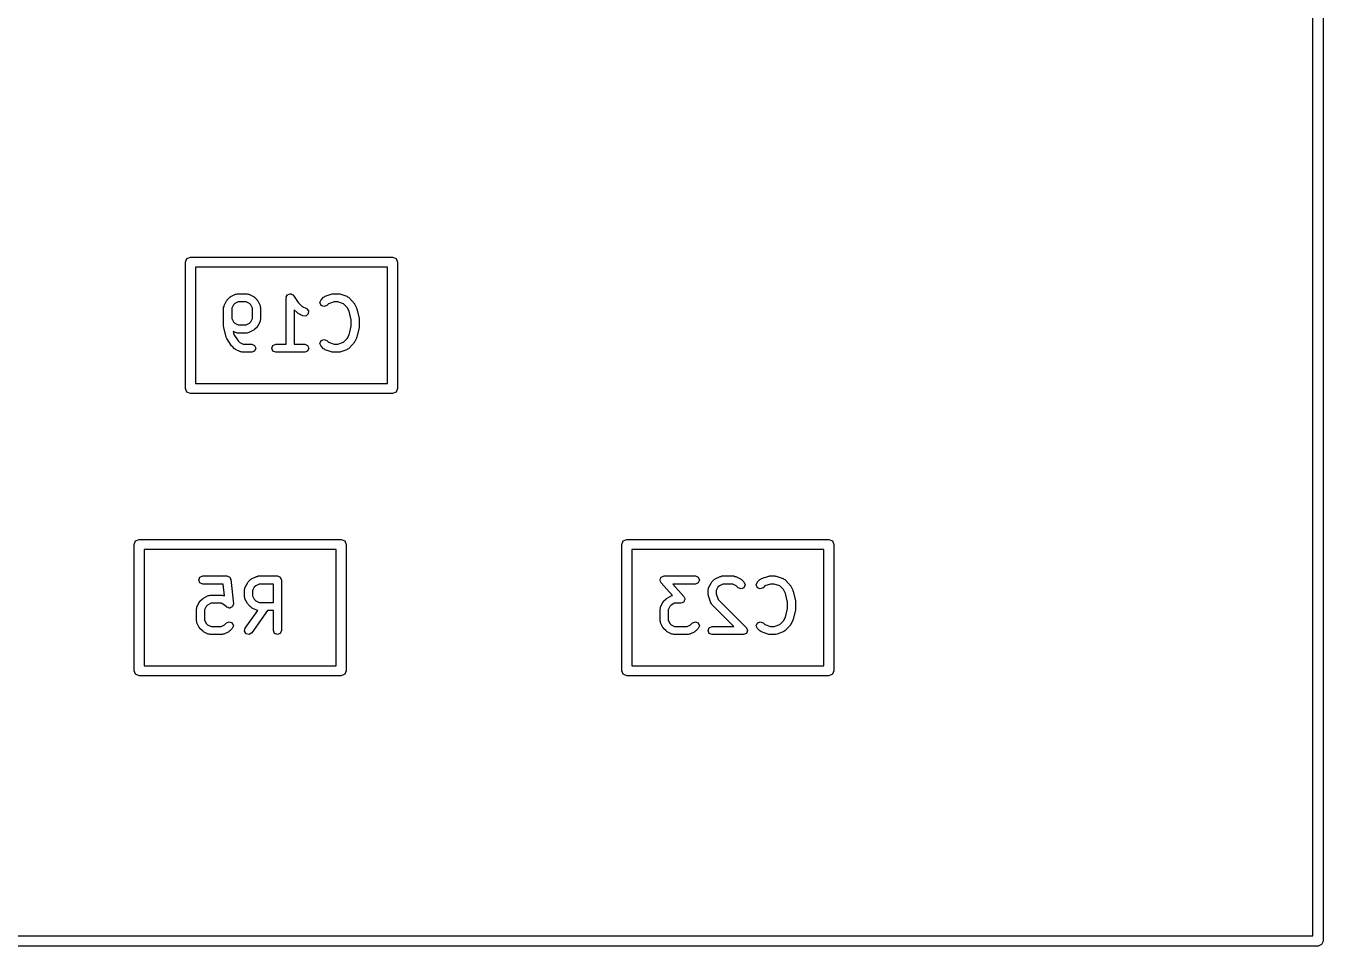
# Model space of a CAD drawing. Extents: x 0.38 to 2.31, y 0.19 to 1.75.
# Drawn here: x 1.527 to 2.032, y 0.368 to 0.727 of the extents above; entities that cross this region are included whole.
import ezdxf

# ---------------------------------------------------------------- set-up
doc = ezdxf.new("R2010")
doc.units = 0
doc.header["$MEASUREMENT"] = 0
doc.layers.add('BLACK', color=7, linetype='CONTINUOUS')

msp = doc.modelspace()

# ---------------------------------------------------------------- linework, layer by layer
at = {"layer": 'BLACK', "linetype": 'CONTINUOUS'}
for p, q in [((2.02795, 0.372047), (2.02795, 1.62795)), ((2.03189, 1.62992), (2.03189, 0.370079)), ((1.58866, 0.634606), (1.58924, 0.635998)), ((1.58866, 0.585394), (1.58866, 0.634606)), ((1.58924, 0.635998), (1.59063, 0.636575)), ((1.59063, 0.636575), (1.66937, 0.636575)), ((1.5926, 0.632638), (1.5926, 0.587362)), ((1.6674, 0.632638), (1.5926, 0.632638)), ((1.6674, 0.587362), (1.6674, 0.632638)), ((1.66937, 0.636575), (1.67076, 0.635998)), ((1.67076, 0.635998), (1.67134, 0.634606)), ((1.67134, 0.634606), (1.67134, 0.585394)), ((1.60633, 0.621213), (1.6082, 0.622151)), ((1.6082, 0.622151), (1.60857, 0.622177)), ((1.60857, 0.622177), (1.60891, 0.622317)), ((1.60891, 0.622317), (1.61266, 0.622317)), ((1.61266, 0.622317), (1.613, 0.622177)), ((1.613, 0.622177), (1.61336, 0.622151)), ((1.61336, 0.622151), (1.61524, 0.621213)), ((1.62824, 0.621432), (1.62842, 0.621856)), ((1.62842, 0.621856), (1.62857, 0.621918)), ((1.62857, 0.621918), (1.62866, 0.622052)), ((1.62866, 0.622052), (1.62911, 0.622141)), ((1.62911, 0.622141), (1.62953, 0.622317)), ((1.62953, 0.622317), (1.62968, 0.622255)), ((1.62968, 0.622255), (1.62984, 0.622286)), ((1.62984, 0.622286), (1.63022, 0.622031)), ((1.63022, 0.622031), (1.63064, 0.621856)), ((1.63064, 0.621856), (1.63071, 0.621706)), ((1.63071, 0.621706), (1.63084, 0.621616)), ((1.63084, 0.621616), (1.63263, 0.618933)), ((1.64309, 0.621299), (1.64591, 0.622236)), ((1.64591, 0.622236), (1.64616, 0.622218)), ((1.64616, 0.622218), (1.6464, 0.622317)), ((1.6464, 0.622317), (1.64828, 0.622317)), ((1.64828, 0.622317), (1.64852, 0.622218)), ((1.64852, 0.622218), (1.64878, 0.622236)), ((1.64878, 0.622236), (1.65159, 0.621299)), ((1.60358, 0.616993), (1.60372, 0.617331)), ((1.60358, 0.609494), (1.60358, 0.616993)), ((1.60372, 0.617331), (1.60375, 0.617697)), ((1.60375, 0.617697), (1.60469, 0.619572)), ((1.60469, 0.619572), (1.60488, 0.619742)), ((1.60488, 0.619742), (1.60498, 0.619981)), ((1.60498, 0.619981), (1.60592, 0.620918)), ((1.60592, 0.620918), (1.60616, 0.621018)), ((1.60616, 0.621018), (1.60633, 0.621213)), ((1.60739, 0.617935), (1.60673, 0.616621)), ((1.60673, 0.616621), (1.60673, 0.612678)), ((1.60797, 0.618511), (1.60739, 0.617935)), ((1.60928, 0.619167), (1.60797, 0.618511)), ((1.61229, 0.619167), (1.60928, 0.619167)), ((1.6136, 0.618511), (1.61229, 0.619167)), ((1.61418, 0.617935), (1.6136, 0.618511)), ((1.61483, 0.616621), (1.61418, 0.617935)), ((1.61483, 0.612677), (1.61483, 0.616621)), ((1.61524, 0.621213), (1.61541, 0.621018)), ((1.61541, 0.621018), (1.61565, 0.620918)), ((1.61565, 0.620918), (1.61658, 0.619981)), ((1.61658, 0.619981), (1.61668, 0.619741)), ((1.61668, 0.619741), (1.61688, 0.619572)), ((1.61688, 0.619572), (1.61782, 0.617697)), ((1.61782, 0.617697), (1.61784, 0.617331)), ((1.61784, 0.617331), (1.61798, 0.616993)), ((1.61798, 0.616993), (1.61798, 0.612306)), ((1.62796, 0.620742), (1.62802, 0.620892)), ((1.62796, 0.602632), (1.62796, 0.620742)), ((1.62799, 0.621051), (1.62824, 0.621432)), ((1.62802, 0.620892), (1.62799, 0.621051)), ((1.63263, 0.618933), (1.63421, 0.617349)), ((1.63421, 0.617349), (1.63586, 0.616526)), ((1.63586, 0.616526), (1.63665, 0.615616)), ((1.64108, 0.618867), (1.64154, 0.619981)), ((1.64154, 0.617754), (1.64108, 0.618867)), ((1.64154, 0.619981), (1.64248, 0.620918)), ((1.64265, 0.617293), (1.64154, 0.617754)), ((1.64248, 0.620918), (1.64282, 0.621059)), ((1.64377, 0.617754), (1.64265, 0.617293)), ((1.64282, 0.621059), (1.64309, 0.621299)), ((1.64444, 0.618428), (1.64377, 0.617754)), ((1.64666, 0.619167), (1.64444, 0.618428)), ((1.64802, 0.619167), (1.64666, 0.619167)), ((1.65024, 0.618428), (1.64802, 0.619167)), ((1.65167, 0.616997), (1.65024, 0.618428)), ((1.65159, 0.621299), (1.65187, 0.621059)), ((1.65242, 0.615506), (1.65167, 0.616997)), ((1.65187, 0.621059), (1.6522, 0.620918)), ((1.6522, 0.620918), (1.65408, 0.619044)), ((1.65408, 0.619044), (1.65418, 0.618804)), ((1.65418, 0.618804), (1.65437, 0.618634)), ((1.65437, 0.618634), (1.65531, 0.61676)), ((1.65531, 0.61676), (1.65532, 0.616581)), ((1.65532, 0.616581), (1.65543, 0.616437)), ((1.60673, 0.612678), (1.60739, 0.611364)), ((1.61418, 0.611364), (1.61483, 0.612677)), ((1.61782, 0.611601), (1.61688, 0.609727)), ((1.61784, 0.611967), (1.61782, 0.611601)), ((1.61798, 0.612306), (1.61784, 0.611967)), ((1.63217, 0.614942), (1.63111, 0.616003)), ((1.63111, 0.616003), (1.63111, 0.602632)), ((1.63241, 0.614843), (1.63217, 0.614942)), ((1.63258, 0.614647), (1.63241, 0.614843)), ((1.63445, 0.613709), (1.63258, 0.614647)), ((1.63565, 0.613624), (1.63445, 0.613709)), ((1.63656, 0.614414), (1.63565, 0.613624)), ((1.63665, 0.615616), (1.63656, 0.614414)), ((1.65327, 0.612112), (1.65242, 0.615506)), ((1.65327, 0.609687), (1.65327, 0.612112)), ((1.65543, 0.616437), (1.65637, 0.612688)), ((1.65637, 0.612688), (1.65634, 0.61249)), ((1.65634, 0.61249), (1.65642, 0.612306)), ((1.65642, 0.612306), (1.65642, 0.609494)), ((1.60366, 0.609309), (1.60358, 0.609494)), ((1.60363, 0.609112), (1.60366, 0.609309)), ((1.60457, 0.605362), (1.60363, 0.609112)), ((1.6082, 0.607148), (1.60725, 0.607625)), ((1.60725, 0.607625), (1.60756, 0.606391)), ((1.60739, 0.611364), (1.60797, 0.610788)), ((1.60797, 0.610788), (1.60928, 0.610131)), ((1.60857, 0.607122), (1.6082, 0.607148)), ((1.60891, 0.606981), (1.60857, 0.607122)), ((1.61266, 0.606981), (1.60891, 0.606981)), ((1.60928, 0.610131), (1.61229, 0.610131)), ((1.61229, 0.610131), (1.6136, 0.610788)), ((1.613, 0.607122), (1.61266, 0.606981)), ((1.61336, 0.607148), (1.613, 0.607122)), ((1.61524, 0.608085), (1.61336, 0.607148)), ((1.6136, 0.610788), (1.61418, 0.611364)), ((1.61541, 0.608281), (1.61524, 0.608085)), ((1.61565, 0.60838), (1.61541, 0.608281)), ((1.61658, 0.609317), (1.61565, 0.60838)), ((1.61668, 0.609557), (1.61658, 0.609317)), ((1.61688, 0.609727), (1.61668, 0.609557)), ((1.65242, 0.606294), (1.65327, 0.609687)), ((1.65637, 0.609112), (1.65543, 0.605362)), ((1.65642, 0.609494), (1.65634, 0.609309)), ((1.65634, 0.609309), (1.65637, 0.609112)), ((1.60473, 0.605141), (1.60457, 0.605362)), ((1.60479, 0.604871), (1.60473, 0.605141)), ((1.60666, 0.602058), (1.60479, 0.604871)), ((1.6068, 0.601968), (1.60666, 0.602058)), ((1.60686, 0.601818), (1.6068, 0.601968)), ((1.6078, 0.600881), (1.60686, 0.601818)), ((1.60756, 0.606391), (1.6092, 0.603935)), ((1.6092, 0.603935), (1.60984, 0.603289)), ((1.60984, 0.603289), (1.61116, 0.602632)), ((1.61116, 0.602632), (1.61453, 0.602632)), ((1.61453, 0.602632), (1.61565, 0.602171)), ((1.61565, 0.602171), (1.61611, 0.601057)), ((1.62233, 0.601057), (1.62279, 0.602171)), ((1.62279, 0.602171), (1.62391, 0.602632)), ((1.62391, 0.602632), (1.62796, 0.602632)), ((1.63111, 0.602632), (1.63516, 0.602632)), ((1.63516, 0.602632), (1.63627, 0.602171)), ((1.63627, 0.602171), (1.63673, 0.601057)), ((1.64108, 0.602932), (1.64154, 0.604045)), ((1.64154, 0.601818), (1.64108, 0.602932)), ((1.64154, 0.604045), (1.64265, 0.604507)), ((1.64248, 0.600881), (1.64154, 0.601818)), ((1.64265, 0.604507), (1.64377, 0.604045)), ((1.64377, 0.604045), (1.64444, 0.603371)), ((1.64444, 0.603371), (1.64666, 0.602632)), ((1.64666, 0.602632), (1.64802, 0.602632)), ((1.64802, 0.602632), (1.65024, 0.603371)), ((1.65024, 0.603371), (1.65167, 0.604802)), ((1.65167, 0.604802), (1.65242, 0.606294)), ((1.65408, 0.602756), (1.6522, 0.600881)), ((1.65418, 0.602995), (1.65408, 0.602756)), ((1.65437, 0.603165), (1.65418, 0.602995)), ((1.65531, 0.60504), (1.65437, 0.603165)), ((1.65532, 0.605218), (1.65531, 0.60504)), ((1.65543, 0.605362), (1.65532, 0.605218)), ((1.60803, 0.600782), (1.6078, 0.600881)), ((1.6082, 0.600586), (1.60803, 0.600782)), ((1.61008, 0.599649), (1.6082, 0.600586)), ((1.61044, 0.599623), (1.61008, 0.599649)), ((1.61078, 0.599482), (1.61044, 0.599623)), ((1.61453, 0.599482), (1.61078, 0.599482)), ((1.61565, 0.599944), (1.61453, 0.599482)), ((1.61611, 0.601057), (1.61565, 0.599944)), ((1.62279, 0.599944), (1.62233, 0.601057)), ((1.62391, 0.599482), (1.62279, 0.599944)), ((1.62953, 0.599482), (1.62391, 0.599482)), ((1.63516, 0.599482), (1.62953, 0.599482)), ((1.63627, 0.599944), (1.63516, 0.599482)), ((1.63673, 0.601057), (1.63627, 0.599944)), ((1.64282, 0.600741), (1.64248, 0.600881)), ((1.64309, 0.600501), (1.64282, 0.600741)), ((1.64591, 0.599563), (1.64309, 0.600501)), ((1.64616, 0.599581), (1.64591, 0.599563)), ((1.6464, 0.599482), (1.64616, 0.599581)), ((1.64828, 0.599482), (1.6464, 0.599482)), ((1.64852, 0.599582), (1.64828, 0.599482)), ((1.64878, 0.599563), (1.64852, 0.599582)), ((1.65159, 0.600501), (1.64878, 0.599563)), ((1.65187, 0.600741), (1.65159, 0.600501)), ((1.6522, 0.600881), (1.65187, 0.600741)), ((1.5926, 0.587362), (1.6674, 0.587362)), ((1.58924, 0.584002), (1.58866, 0.585394)), ((1.59063, 0.583425), (1.58924, 0.584002)), ((1.66937, 0.583425), (1.59063, 0.583425)), ((1.67076, 0.584002), (1.66937, 0.583425)), ((1.67134, 0.585394), (1.67076, 0.584002)), ((1.56866, 0.524606), (1.56924, 0.525998)), ((1.56924, 0.525998), (1.57063, 0.526575)), ((1.57063, 0.526575), (1.64937, 0.526575)), ((1.64937, 0.526575), (1.65076, 0.525998)), ((1.65076, 0.525998), (1.65134, 0.524606)), ((1.75866, 0.524606), (1.75924, 0.525998)), ((1.75924, 0.525998), (1.76063, 0.526575)), ((1.76063, 0.526575), (1.83937, 0.526575)), ((1.83937, 0.526575), (1.84076, 0.525998)), ((1.84076, 0.525998), (1.84134, 0.524606)), ((1.56866, 0.475394), (1.56866, 0.524606)), ((1.5726, 0.522638), (1.5726, 0.477362)), ((1.6474, 0.522638), (1.5726, 0.522638)), ((1.6474, 0.477362), (1.6474, 0.522638)), ((1.65134, 0.524606), (1.65134, 0.475394)), ((1.75866, 0.475394), (1.75866, 0.524606)), ((1.7626, 0.522638), (1.7626, 0.477362)), ((1.8374, 0.522638), (1.7626, 0.522638)), ((1.8374, 0.477362), (1.8374, 0.522638)), ((1.84134, 0.524606), (1.84134, 0.475394)), ((1.5939, 0.510742), (1.59436, 0.511856)), ((1.59436, 0.509629), (1.5939, 0.510742)), ((1.59436, 0.511856), (1.59547, 0.512317)), ((1.59547, 0.512317), (1.60484, 0.512317)), ((1.60484, 0.512317), (1.60533, 0.512114)), ((1.60533, 0.512114), (1.60584, 0.511961)), ((1.60584, 0.511961), (1.60588, 0.511888)), ((1.60588, 0.511888), (1.60596, 0.511856)), ((1.60596, 0.511856), (1.60616, 0.511366)), ((1.60616, 0.511366), (1.60641, 0.510899)), ((1.60641, 0.510899), (1.60735, 0.501525)), ((1.6131, 0.509981), (1.61404, 0.510918)), ((1.61404, 0.510918), (1.61428, 0.511018)), ((1.61428, 0.511018), (1.61445, 0.511213)), ((1.61445, 0.511213), (1.61633, 0.512151)), ((1.61633, 0.512151), (1.61669, 0.512177)), ((1.61669, 0.512177), (1.61703, 0.512317)), ((1.61703, 0.512317), (1.62453, 0.512317)), ((1.62453, 0.512317), (1.62564, 0.511856)), ((1.62564, 0.511856), (1.6261, 0.510742)), ((1.6261, 0.510742), (1.6261, 0.491057)), ((1.77358, 0.510742), (1.77361, 0.510794)), ((1.7738, 0.51023), (1.77358, 0.510742)), ((1.77359, 0.510847), (1.77383, 0.511344)), ((1.77361, 0.510794), (1.77359, 0.510847)), ((1.77383, 0.511344), (1.77405, 0.511856)), ((1.77405, 0.511856), (1.7741, 0.511877)), ((1.7741, 0.511877), (1.77412, 0.511927)), ((1.77412, 0.511927), (1.77465, 0.512105)), ((1.77465, 0.512105), (1.77516, 0.512317)), ((1.77516, 0.512317), (1.78735, 0.512317)), ((1.78735, 0.512317), (1.78846, 0.511856)), ((1.78846, 0.511856), (1.78892, 0.510742)), ((1.78892, 0.510742), (1.78846, 0.509629)), ((1.79373, 0.509981), (1.79467, 0.510918)), ((1.79467, 0.510918), (1.79491, 0.511018)), ((1.79491, 0.511018), (1.79508, 0.511213)), ((1.79508, 0.511213), (1.79695, 0.512151)), ((1.79695, 0.512151), (1.79732, 0.512177)), ((1.79732, 0.512177), (1.79766, 0.512317)), ((1.79766, 0.512317), (1.80234, 0.512317)), ((1.80234, 0.512317), (1.80268, 0.512177)), ((1.80268, 0.512177), (1.80305, 0.512151)), ((1.80305, 0.512151), (1.80492, 0.511213)), ((1.80492, 0.511213), (1.80509, 0.511018)), ((1.80509, 0.511018), (1.80533, 0.510918)), ((1.80533, 0.510918), (1.80627, 0.509981)), ((1.81154, 0.509981), (1.81248, 0.510918)), ((1.81248, 0.510918), (1.81282, 0.511059)), ((1.81282, 0.511059), (1.81309, 0.511299)), ((1.81309, 0.511299), (1.81591, 0.512236)), ((1.81591, 0.512236), (1.81616, 0.512218)), ((1.81616, 0.512218), (1.8164, 0.512317)), ((1.8164, 0.512317), (1.81828, 0.512317)), ((1.81828, 0.512317), (1.81852, 0.512218)), ((1.81852, 0.512218), (1.81878, 0.512236)), ((1.81878, 0.512236), (1.82159, 0.511299)), ((1.82159, 0.511299), (1.82187, 0.511059)), ((1.82187, 0.511059), (1.8222, 0.510918)), ((1.8222, 0.510918), (1.82408, 0.509044)), ((1.59547, 0.509167), (1.59436, 0.509629)), ((1.60342, 0.509167), (1.59547, 0.509167)), ((1.60388, 0.504548), (1.60342, 0.509167)), ((1.61171, 0.506993), (1.61185, 0.507331)), ((1.61171, 0.50418), (1.61171, 0.506993)), ((1.61185, 0.507331), (1.61187, 0.507697)), ((1.61187, 0.507697), (1.61281, 0.509572)), ((1.61281, 0.509572), (1.61301, 0.509741)), ((1.61301, 0.509741), (1.6131, 0.509981)), ((1.61551, 0.507935), (1.61486, 0.506621)), ((1.61486, 0.506621), (1.61486, 0.504552)), ((1.61609, 0.508511), (1.61551, 0.507935)), ((1.6174, 0.509167), (1.61609, 0.508511)), ((1.62295, 0.509167), (1.6174, 0.509167)), ((1.62295, 0.502006), (1.62295, 0.509167)), ((1.77397, 0.509705), (1.7738, 0.51023)), ((1.77838, 0.504664), (1.77397, 0.509705)), ((1.78735, 0.509167), (1.77863, 0.509167)), ((1.77863, 0.509167), (1.78291, 0.50428)), ((1.78846, 0.509629), (1.78735, 0.509167)), ((1.79233, 0.506993), (1.79247, 0.507331)), ((1.79233, 0.505118), (1.79233, 0.506993)), ((1.79247, 0.507331), (1.7925, 0.507697)), ((1.7925, 0.507697), (1.79344, 0.509572)), ((1.79344, 0.509572), (1.79363, 0.509742)), ((1.79363, 0.509742), (1.79373, 0.509981)), ((1.79614, 0.507935), (1.79548, 0.506621)), ((1.79548, 0.506621), (1.79548, 0.505373)), ((1.79548, 0.505373), (1.79622, 0.503156)), ((1.79671, 0.508511), (1.79614, 0.507935)), ((1.79803, 0.509167), (1.79671, 0.508511)), ((1.80197, 0.509167), (1.79803, 0.509167)), ((1.80329, 0.508511), (1.80197, 0.509167)), ((1.80404, 0.507754), (1.80329, 0.508511)), ((1.80516, 0.507293), (1.80404, 0.507754)), ((1.80627, 0.507754), (1.80516, 0.507293)), ((1.80627, 0.509981), (1.80673, 0.508867)), ((1.80673, 0.508867), (1.80627, 0.507754)), ((1.81108, 0.508867), (1.81154, 0.509981)), ((1.81154, 0.507754), (1.81108, 0.508867)), ((1.81265, 0.507293), (1.81154, 0.507754)), ((1.81377, 0.507754), (1.81265, 0.507293)), ((1.81444, 0.508428), (1.81377, 0.507754)), ((1.81666, 0.509167), (1.81444, 0.508428)), ((1.81802, 0.509167), (1.81666, 0.509167)), ((1.82024, 0.508428), (1.81802, 0.509167)), ((1.82167, 0.506997), (1.82024, 0.508428)), ((1.82242, 0.505506), (1.82167, 0.506997)), ((1.82327, 0.502112), (1.82242, 0.505506)), ((1.82408, 0.509044), (1.82418, 0.508804)), ((1.82418, 0.508804), (1.82437, 0.508634)), ((1.82437, 0.508634), (1.82531, 0.50676)), ((1.82531, 0.50676), (1.82532, 0.506581)), ((1.82532, 0.506581), (1.82543, 0.506437)), ((1.82543, 0.506437), (1.82637, 0.502688)), ((1.59312, 0.500198), (1.59406, 0.502073)), ((1.59406, 0.502073), (1.59426, 0.502242)), ((1.59426, 0.502242), (1.59436, 0.502482)), ((1.59436, 0.502482), (1.59529, 0.503419)), ((1.59529, 0.503419), (1.59553, 0.503518)), ((1.59553, 0.503518), (1.5957, 0.503714)), ((1.5957, 0.503714), (1.59758, 0.504652)), ((1.59676, 0.500436), (1.59611, 0.499122)), ((1.59734, 0.501011), (1.59676, 0.500436)), ((1.59865, 0.501668), (1.59734, 0.501011)), ((1.59758, 0.504652), (1.59794, 0.504678)), ((1.59794, 0.504678), (1.59828, 0.504818)), ((1.59828, 0.504818), (1.60297, 0.504818)), ((1.6026, 0.501668), (1.59865, 0.501668)), ((1.60391, 0.501011), (1.6026, 0.501668)), ((1.60297, 0.504818), (1.60331, 0.504678)), ((1.60331, 0.504678), (1.60367, 0.504652)), ((1.60367, 0.504652), (1.60388, 0.504548)), ((1.60467, 0.500255), (1.60391, 0.501011)), ((1.60693, 0.500332), (1.6069, 0.500255)), ((1.607, 0.500371), (1.60693, 0.500332)), ((1.60715, 0.500879), (1.607, 0.500371)), ((1.60736, 0.501368), (1.60715, 0.500879)), ((1.60735, 0.501525), (1.60732, 0.501445)), ((1.60732, 0.501445), (1.60736, 0.501368)), ((1.61185, 0.503842), (1.61171, 0.50418)), ((1.61187, 0.503476), (1.61185, 0.503842)), ((1.61281, 0.501601), (1.61187, 0.503476)), ((1.61301, 0.501432), (1.61281, 0.501601)), ((1.6131, 0.501192), (1.61301, 0.501432)), ((1.61404, 0.500255), (1.6131, 0.501192)), ((1.61486, 0.504552), (1.61551, 0.503239)), ((1.61551, 0.503239), (1.61609, 0.502663)), ((1.61609, 0.502663), (1.6174, 0.502006)), ((1.6174, 0.502006), (1.62295, 0.502006)), ((1.77375, 0.500198), (1.77469, 0.502073)), ((1.77469, 0.502073), (1.77488, 0.502242)), ((1.77488, 0.502242), (1.77498, 0.502482)), ((1.77498, 0.502482), (1.77592, 0.503419)), ((1.77592, 0.503419), (1.77616, 0.503518)), ((1.77616, 0.503518), (1.77633, 0.503714)), ((1.77633, 0.503714), (1.7782, 0.504652)), ((1.77739, 0.500436), (1.77673, 0.499122)), ((1.77797, 0.501011), (1.77739, 0.500436)), ((1.77928, 0.501668), (1.77797, 0.501011)), ((1.7782, 0.504652), (1.77838, 0.504664)), ((1.78172, 0.501668), (1.77928, 0.501668)), ((1.78223, 0.50188), (1.78172, 0.501668)), ((1.78276, 0.502058), (1.78223, 0.50188)), ((1.78278, 0.502108), (1.78276, 0.502058)), ((1.78283, 0.50213), (1.78278, 0.502108)), ((1.78305, 0.502642), (1.78283, 0.50213)), ((1.78291, 0.50428), (1.78308, 0.503755)), ((1.78329, 0.503138), (1.78305, 0.502642)), ((1.78308, 0.503755), (1.7833, 0.503243)), ((1.7833, 0.503243), (1.78327, 0.503191)), ((1.78327, 0.503191), (1.78329, 0.503138)), ((1.79243, 0.504878), (1.79233, 0.505118)), ((1.79241, 0.50462), (1.79243, 0.504878)), ((1.79335, 0.501808), (1.79241, 0.50462)), ((1.79359, 0.501531), (1.79335, 0.501808)), ((1.79373, 0.501192), (1.79359, 0.501531)), ((1.80229, 0.492632), (1.79373, 0.501192)), ((1.79622, 0.503156), (1.80721, 0.492171)), ((1.82327, 0.499687), (1.82327, 0.502112)), ((1.82637, 0.502688), (1.82634, 0.50249)), ((1.82634, 0.50249), (1.82642, 0.502306)), ((1.82642, 0.502306), (1.82642, 0.499494)), ((1.59296, 0.499494), (1.5931, 0.499832)), ((1.59296, 0.494807), (1.59296, 0.499494)), ((1.5931, 0.499832), (1.59312, 0.500198)), ((1.59611, 0.499122), (1.59611, 0.495178)), ((1.60475, 0.500223), (1.60467, 0.500255)), ((1.60478, 0.50015), (1.60475, 0.500223)), ((1.60529, 0.499997), (1.60478, 0.50015)), ((1.60578, 0.499794), (1.60529, 0.499997)), ((1.60586, 0.499825), (1.60578, 0.499794)), ((1.60594, 0.499801), (1.60586, 0.499825)), ((1.60641, 0.500052), (1.60594, 0.499801)), ((1.6069, 0.500255), (1.60641, 0.500052)), ((1.61199, 0.49196), (1.61687, 0.498924)), ((1.61428, 0.500156), (1.61404, 0.500255)), ((1.61445, 0.49996), (1.61428, 0.500156)), ((1.61633, 0.499022), (1.61445, 0.49996)), ((1.62066, 0.498856), (1.61457, 0.490154)), ((1.61669, 0.498996), (1.61633, 0.499022)), ((1.61687, 0.498924), (1.61669, 0.498996)), ((1.62295, 0.498856), (1.62066, 0.498856)), ((1.62295, 0.491057), (1.62295, 0.498856)), ((1.77358, 0.499494), (1.77372, 0.499832)), ((1.77358, 0.494807), (1.77358, 0.499494)), ((1.77372, 0.499832), (1.77375, 0.500198)), ((1.77673, 0.499122), (1.77673, 0.495178)), ((1.82167, 0.494802), (1.82242, 0.496294)), ((1.82242, 0.496294), (1.82327, 0.499687)), ((1.82543, 0.495362), (1.82532, 0.495218)), ((1.82637, 0.499112), (1.82543, 0.495362)), ((1.82642, 0.499494), (1.82634, 0.499309)), ((1.82634, 0.499309), (1.82637, 0.499112)), ((1.5931, 0.494468), (1.59296, 0.494807)), ((1.59312, 0.494102), (1.5931, 0.494468)), ((1.59406, 0.492228), (1.59312, 0.494102)), ((1.59426, 0.492058), (1.59406, 0.492228)), ((1.59436, 0.491818), (1.59426, 0.492058)), ((1.59529, 0.490881), (1.59436, 0.491818)), ((1.59553, 0.490782), (1.59529, 0.490881)), ((1.5957, 0.490586), (1.59553, 0.490782)), ((1.59758, 0.489649), (1.5957, 0.490586)), ((1.59611, 0.495178), (1.59676, 0.493865)), ((1.59676, 0.493865), (1.59734, 0.493289)), ((1.59734, 0.493289), (1.59865, 0.492632)), ((1.59865, 0.492632), (1.6026, 0.492632)), ((1.6026, 0.492632), (1.60391, 0.493289)), ((1.60555, 0.490586), (1.60367, 0.489649)), ((1.60391, 0.493289), (1.60467, 0.494045)), ((1.60467, 0.494045), (1.60578, 0.494507)), ((1.60572, 0.490782), (1.60555, 0.490586)), ((1.60596, 0.490881), (1.60572, 0.490782)), ((1.60578, 0.494507), (1.6069, 0.494045)), ((1.6069, 0.491818), (1.60596, 0.490881)), ((1.6069, 0.494045), (1.60736, 0.492932)), ((1.60736, 0.492932), (1.6069, 0.491818)), ((1.61173, 0.490783), (1.61199, 0.49196)), ((1.61238, 0.489767), (1.61173, 0.490783)), ((1.62342, 0.489944), (1.62295, 0.491057)), ((1.6261, 0.491057), (1.62564, 0.489944)), ((1.77372, 0.494468), (1.77358, 0.494807)), ((1.77375, 0.494102), (1.77372, 0.494468)), ((1.77469, 0.492228), (1.77375, 0.494102)), ((1.77488, 0.492058), (1.77469, 0.492228)), ((1.77498, 0.491818), (1.77488, 0.492058)), ((1.77592, 0.490881), (1.77498, 0.491818)), ((1.77616, 0.490782), (1.77592, 0.490881)), ((1.77633, 0.490586), (1.77616, 0.490782)), ((1.7782, 0.489649), (1.77633, 0.490586)), ((1.77673, 0.495178), (1.77739, 0.493865)), ((1.77739, 0.493865), (1.77797, 0.493289)), ((1.77797, 0.493289), (1.77928, 0.492632)), ((1.77928, 0.492632), (1.78416, 0.492632)), ((1.78416, 0.492632), (1.78548, 0.493289)), ((1.78711, 0.490586), (1.78524, 0.489649)), ((1.78548, 0.493289), (1.78623, 0.494045)), ((1.78623, 0.494045), (1.78735, 0.494507)), ((1.78728, 0.490782), (1.78711, 0.490586)), ((1.78752, 0.490881), (1.78728, 0.490782)), ((1.78735, 0.494507), (1.78846, 0.494045)), ((1.78846, 0.491818), (1.78752, 0.490881)), ((1.78846, 0.494045), (1.78892, 0.492932)), ((1.78892, 0.492932), (1.78846, 0.491818)), ((1.79233, 0.491057), (1.79279, 0.492171)), ((1.79279, 0.489944), (1.79233, 0.491057)), ((1.79279, 0.492171), (1.79391, 0.492632)), ((1.79391, 0.492632), (1.80229, 0.492632)), ((1.80721, 0.492171), (1.80767, 0.491057)), ((1.80767, 0.491057), (1.80721, 0.489944)), ((1.81108, 0.492932), (1.81154, 0.494045)), ((1.81154, 0.491818), (1.81108, 0.492932)), ((1.81154, 0.494045), (1.81265, 0.494507)), ((1.81248, 0.490881), (1.81154, 0.491818)), ((1.81282, 0.490741), (1.81248, 0.490881)), ((1.81265, 0.494507), (1.81377, 0.494045)), ((1.81309, 0.490501), (1.81282, 0.490741)), ((1.81591, 0.489563), (1.81309, 0.490501)), ((1.81377, 0.494045), (1.81444, 0.493371)), ((1.81444, 0.493371), (1.81666, 0.492632)), ((1.81666, 0.492632), (1.81802, 0.492632)), ((1.81802, 0.492632), (1.82024, 0.493371)), ((1.82159, 0.490501), (1.81878, 0.489563)), ((1.82024, 0.493371), (1.82167, 0.494802)), ((1.82187, 0.490741), (1.82159, 0.490501)), ((1.8222, 0.490881), (1.82187, 0.490741)), ((1.82408, 0.492756), (1.8222, 0.490881)), ((1.82418, 0.492995), (1.82408, 0.492756)), ((1.82437, 0.493165), (1.82418, 0.492995)), ((1.82531, 0.49504), (1.82437, 0.493165)), ((1.82532, 0.495218), (1.82531, 0.49504)), ((1.59794, 0.489623), (1.59758, 0.489649)), ((1.59828, 0.489482), (1.59794, 0.489623)), ((1.60297, 0.489482), (1.59828, 0.489482)), ((1.60331, 0.489623), (1.60297, 0.489482)), ((1.60367, 0.489649), (1.60331, 0.489623)), ((1.61355, 0.489506), (1.61238, 0.489767)), ((1.61457, 0.490154), (1.61355, 0.489506)), ((1.62453, 0.489482), (1.62342, 0.489944)), ((1.62564, 0.489944), (1.62453, 0.489482)), ((1.77857, 0.489623), (1.7782, 0.489649)), ((1.77891, 0.489482), (1.77857, 0.489623)), ((1.78453, 0.489482), (1.77891, 0.489482)), ((1.78487, 0.489623), (1.78453, 0.489482)), ((1.78524, 0.489649), (1.78487, 0.489623)), ((1.79391, 0.489482), (1.79279, 0.489944)), ((1.80609, 0.489482), (1.79391, 0.489482)), ((1.80721, 0.489944), (1.80609, 0.489482)), ((1.81616, 0.489581), (1.81591, 0.489563)), ((1.8164, 0.489482), (1.81616, 0.489581)), ((1.81828, 0.489482), (1.8164, 0.489482)), ((1.81852, 0.489582), (1.81828, 0.489482)), ((1.81878, 0.489563), (1.81852, 0.489582)), ((1.56924, 0.474002), (1.56866, 0.475394)), ((1.5726, 0.477362), (1.6474, 0.477362)), ((1.65134, 0.475394), (1.65076, 0.474002)), ((1.75924, 0.474002), (1.75866, 0.475394)), ((1.7626, 0.477362), (1.8374, 0.477362)), ((1.84134, 0.475394), (1.84076, 0.474002)), ((1.57063, 0.473425), (1.56924, 0.474002)), ((1.64937, 0.473425), (1.57063, 0.473425)), ((1.65076, 0.474002), (1.64937, 0.473425)), ((1.76063, 0.473425), (1.75924, 0.474002)), ((1.83937, 0.473425), (1.76063, 0.473425)), ((1.84076, 0.474002), (1.83937, 0.473425)), ((0.772047, 0.372047), (2.02795, 0.372047)), ((2.03189, 0.370079), (2.03131, 0.368687)), ((2.02992, 0.36811), (0.770079, 0.36811)), ((2.03131, 0.368687), (2.02992, 0.36811))]:
    msp.add_line(p, q, dxfattribs=at)

doc.saveas('drawing.dxf')
